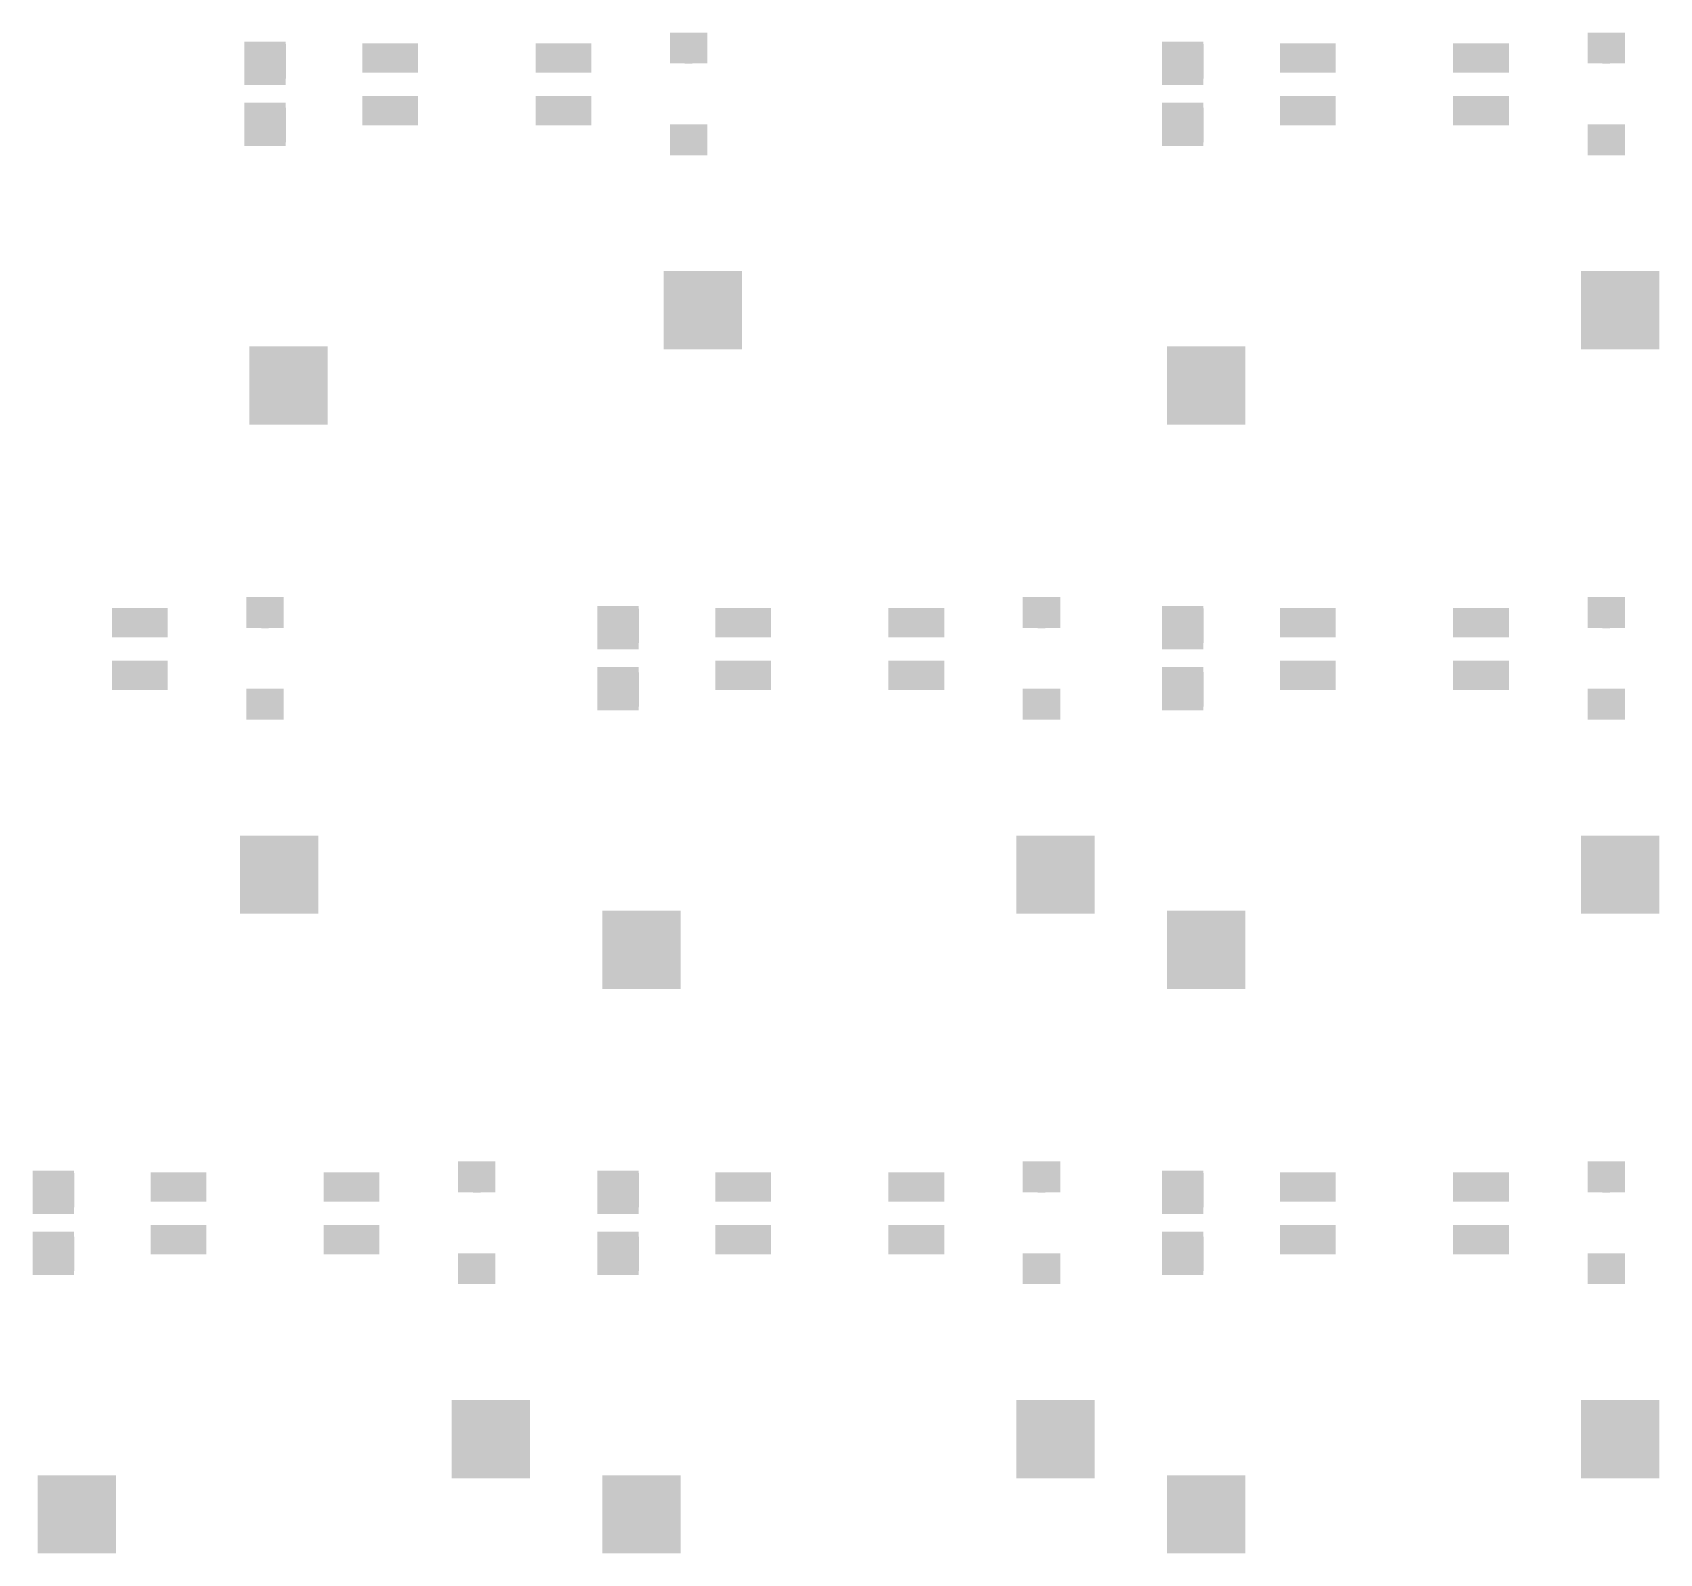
# Model space of a CAD drawing. Extents: x -401 to 1070, y -422 to 1263.
# Drawn here: x 634.8 to 689.7, y -420.2 to -368.8 of the extents above; entities that cross this region are included whole.
import ezdxf

# ---------------------------------------------------------------- set-up
doc = ezdxf.new("R2010")
doc.units = 0
doc.header["$MEASUREMENT"] = 0
for name, color, linetype, true_color in [('BottomLayer', 5, 'Continuous', 0x0000ff), ('BottomPasteMaskLayer', 7, 'Continuous', 0x800000), ('BottomSolderMaskLayer', 7, 'Continuous', 0xaa00ff), ('Document', 7, 'Continuous', 0xffffff)]:
    doc.layers.add(name, color=color, linetype=linetype, true_color=true_color)

msp = doc.modelspace()

# ---------------------------------------------------------------- hatches: boundary and pattern name
at = {"layer": 'BottomLayer'}
for points in [[(641.948, -370.561), (643.298, -370.561), (643.298, -369.151), (641.948, -369.151)], [(645.957, -369.235), (647.735, -369.235), (647.735, -370.124), (645.957, -370.124)], [(651.799, -369.235), (653.577, -369.235), (653.577, -370.124), (651.799, -370.124)], [(656.311, -368.836), (656.311, -369.836), (657.511, -369.836), (657.511, -368.836)], [(672.905, -370.561), (674.255, -370.561), (674.255, -369.151), (672.905, -369.151)], [(676.914, -369.235), (678.692, -369.235), (678.692, -370.124), (676.914, -370.124)], [(682.756, -369.235), (684.534, -369.235), (684.534, -370.124), (682.756, -370.124)], [(687.268, -368.836), (687.268, -369.836), (688.468, -369.836), (688.468, -368.836)], [(645.957, -371.013), (647.735, -371.013), (647.735, -371.902), (645.957, -371.902)], [(651.799, -371.013), (653.577, -371.013), (653.577, -371.902), (651.799, -371.902)], [(676.914, -371.013), (678.692, -371.013), (678.692, -371.902), (676.914, -371.902)], [(682.756, -371.013), (684.534, -371.013), (684.534, -371.902), (682.756, -371.902)], [(641.948, -371.211), (643.298, -371.211), (643.298, -372.621), (641.948, -372.621)], [(672.905, -371.211), (674.255, -371.211), (674.255, -372.621), (672.905, -372.621)], [(656.311, -371.936), (656.311, -372.936), (657.511, -372.936), (657.511, -371.936)], [(687.268, -371.936), (687.268, -372.936), (688.468, -372.936), (688.468, -371.936)], [(656.117, -376.919), (658.657, -376.919), (658.657, -379.459), (656.117, -379.459)], [(687.074, -376.919), (689.614, -376.919), (689.614, -379.459), (687.074, -379.459)], [(642.147, -379.459), (644.687, -379.459), (644.687, -381.999), (642.147, -381.999)], [(673.104, -379.459), (675.644, -379.459), (675.644, -381.999), (673.104, -381.999)], [(642.023, -387.887), (642.023, -388.887), (643.223, -388.887), (643.223, -387.887)], [(668.217, -387.887), (668.217, -388.887), (669.417, -388.887), (669.417, -387.887)], [(687.268, -387.887), (687.268, -388.887), (688.468, -388.887), (688.468, -387.887)], [(637.511, -388.286), (639.289, -388.286), (639.289, -389.175), (637.511, -389.175)], [(653.854, -389.611), (655.204, -389.611), (655.204, -388.201), (653.854, -388.201)], [(657.863, -388.286), (659.641, -388.286), (659.641, -389.175), (657.863, -389.175)], [(663.705, -388.286), (665.483, -388.286), (665.483, -389.175), (663.705, -389.175)], [(672.905, -389.611), (674.255, -389.611), (674.255, -388.201), (672.905, -388.201)], [(676.914, -388.286), (678.692, -388.286), (678.692, -389.175), (676.914, -389.175)], [(682.756, -388.286), (684.534, -388.286), (684.534, -389.175), (682.756, -389.175)], [(637.511, -390.064), (639.289, -390.064), (639.289, -390.953), (637.511, -390.953)], [(657.863, -390.064), (659.641, -390.064), (659.641, -390.953), (657.863, -390.953)], [(663.705, -390.064), (665.483, -390.064), (665.483, -390.953), (663.705, -390.953)], [(676.914, -390.064), (678.692, -390.064), (678.692, -390.953), (676.914, -390.953)], [(682.756, -390.064), (684.534, -390.064), (684.534, -390.953), (682.756, -390.953)], [(653.854, -390.261), (655.204, -390.261), (655.204, -391.671), (653.854, -391.671)], [(672.905, -390.261), (674.255, -390.261), (674.255, -391.671), (672.905, -391.671)], [(642.023, -390.986), (642.023, -391.986), (643.223, -391.986), (643.223, -390.986)], [(668.217, -390.986), (668.217, -391.986), (669.417, -391.986), (669.417, -390.986)], [(687.268, -390.986), (687.268, -391.986), (688.468, -391.986), (688.468, -390.986)], [(641.829, -395.969), (644.369, -395.969), (644.369, -398.509), (641.829, -398.509)], [(668.023, -395.969), (670.563, -395.969), (670.563, -398.509), (668.023, -398.509)], [(687.074, -395.969), (689.614, -395.969), (689.614, -398.509), (687.074, -398.509)], [(654.053, -398.509), (656.593, -398.509), (656.593, -401.049), (654.053, -401.049)], [(673.104, -398.509), (675.644, -398.509), (675.644, -401.049), (673.104, -401.049)], [(649.167, -406.937), (649.167, -407.937), (650.367, -407.937), (650.367, -406.937)], [(668.217, -406.937), (668.217, -407.937), (669.417, -407.937), (669.417, -406.937)], [(687.268, -406.937), (687.268, -407.937), (688.468, -407.937), (688.468, -406.937)], [(634.804, -408.662), (636.154, -408.662), (636.154, -407.252), (634.804, -407.252)], [(638.813, -407.336), (640.591, -407.336), (640.591, -408.225), (638.813, -408.225)], [(644.655, -407.336), (646.433, -407.336), (646.433, -408.225), (644.655, -408.225)], [(653.854, -408.662), (655.204, -408.662), (655.204, -407.252), (653.854, -407.252)], [(657.863, -407.336), (659.641, -407.336), (659.641, -408.225), (657.863, -408.225)], [(663.705, -407.336), (665.483, -407.336), (665.483, -408.225), (663.705, -408.225)], [(672.905, -408.662), (674.255, -408.662), (674.255, -407.252), (672.905, -407.252)], [(676.914, -407.336), (678.692, -407.336), (678.692, -408.225), (676.914, -408.225)], [(682.756, -407.336), (684.534, -407.336), (684.534, -408.225), (682.756, -408.225)], [(634.804, -409.312), (636.154, -409.312), (636.154, -410.722), (634.804, -410.722)], [(638.813, -409.114), (640.591, -409.114), (640.591, -410.003), (638.813, -410.003)], [(644.655, -409.114), (646.433, -409.114), (646.433, -410.003), (644.655, -410.003)], [(653.854, -409.312), (655.204, -409.312), (655.204, -410.722), (653.854, -410.722)], [(657.863, -409.114), (659.641, -409.114), (659.641, -410.003), (657.863, -410.003)], [(663.705, -409.114), (665.483, -409.114), (665.483, -410.003), (663.705, -410.003)], [(672.905, -409.312), (674.255, -409.312), (674.255, -410.722), (672.905, -410.722)], [(676.914, -409.114), (678.692, -409.114), (678.692, -410.003), (676.914, -410.003)], [(682.756, -409.114), (684.534, -409.114), (684.534, -410.003), (682.756, -410.003)], [(649.167, -410.037), (649.167, -411.037), (650.367, -411.037), (650.367, -410.037)], [(668.217, -410.037), (668.217, -411.037), (669.417, -411.037), (669.417, -410.037)], [(687.268, -410.037), (687.268, -411.037), (688.468, -411.037), (688.468, -410.037)], [(648.973, -415.019), (651.513, -415.019), (651.513, -417.559), (648.973, -417.559)], [(668.023, -415.019), (670.563, -415.019), (670.563, -417.559), (668.023, -417.559)], [(687.074, -415.019), (689.614, -415.019), (689.614, -417.559), (687.074, -417.559)], [(635.003, -417.559), (637.543, -417.559), (637.543, -420.099), (635.003, -420.099)], [(654.053, -417.559), (656.593, -417.559), (656.593, -420.099), (654.053, -420.099)], [(673.104, -417.559), (675.644, -417.559), (675.644, -420.099), (673.104, -420.099)]]:
    msp.add_hatch(color=256, dxfattribs=at).paths.add_polyline_path(points)
at = {"layer": 'BottomPasteMaskLayer'}
for points in [[(642.003, -370.411), (642.423, -370.411), (642.423, -369.966), (642.873, -369.966), (642.873, -370.406), (643.283, -370.411), (643.333, -370.361), (643.333, -369.211), (643.283, -369.161), (642.003, -369.161), (641.953, -369.211), (641.953, -370.361)], [(645.957, -369.235), (647.735, -369.235), (647.735, -370.124), (645.957, -370.124)], [(651.799, -369.235), (653.577, -369.235), (653.577, -370.124), (651.799, -370.124)], [(656.311, -368.836), (656.311, -369.836), (657.511, -369.836), (657.511, -368.836)], [(672.96, -370.411), (673.38, -370.411), (673.38, -369.966), (673.83, -369.966), (673.83, -370.406), (674.24, -370.411), (674.29, -370.361), (674.29, -369.211), (674.24, -369.161), (672.96, -369.161), (672.91, -369.211), (672.91, -370.361)], [(676.914, -369.235), (678.692, -369.235), (678.692, -370.124), (676.914, -370.124)], [(682.756, -369.235), (684.534, -369.235), (684.534, -370.124), (682.756, -370.124)], [(687.268, -368.836), (687.268, -369.836), (688.468, -369.836), (688.468, -368.836)], [(645.957, -371.013), (647.735, -371.013), (647.735, -371.902), (645.957, -371.902)], [(651.799, -371.013), (653.577, -371.013), (653.577, -371.902), (651.799, -371.902)], [(676.914, -371.013), (678.692, -371.013), (678.692, -371.902), (676.914, -371.902)], [(682.756, -371.013), (684.534, -371.013), (684.534, -371.902), (682.756, -371.902)], [(642.003, -372.561), (643.283, -372.561), (643.333, -372.511), (643.333, -371.361), (643.283, -371.311), (642.873, -371.306), (642.873, -371.756), (642.423, -371.756), (642.423, -371.316), (642.003, -371.311), (641.953, -371.361), (641.953, -372.511)], [(672.96, -372.561), (674.24, -372.561), (674.29, -372.511), (674.29, -371.361), (674.24, -371.311), (673.83, -371.306), (673.83, -371.756), (673.38, -371.756), (673.38, -371.316), (672.96, -371.311), (672.91, -371.361), (672.91, -372.511)], [(656.311, -371.936), (656.311, -372.936), (657.511, -372.936), (657.511, -371.936)], [(687.268, -371.936), (687.268, -372.936), (688.468, -372.936), (688.468, -371.936)], [(656.117, -376.919), (658.657, -376.919), (658.657, -379.459), (656.117, -379.459)], [(687.074, -376.919), (689.614, -376.919), (689.614, -379.459), (687.074, -379.459)], [(642.147, -379.459), (644.687, -379.459), (644.687, -381.999), (642.147, -381.999)], [(673.104, -379.459), (675.644, -379.459), (675.644, -381.999), (673.104, -381.999)], [(642.023, -387.887), (642.023, -388.887), (643.223, -388.887), (643.223, -387.887)], [(668.217, -387.887), (668.217, -388.887), (669.417, -388.887), (669.417, -387.887)], [(687.268, -387.887), (687.268, -388.887), (688.468, -388.887), (688.468, -387.887)], [(637.511, -388.286), (639.289, -388.286), (639.289, -389.175), (637.511, -389.175)], [(653.909, -389.462), (654.329, -389.461), (654.329, -389.017), (654.779, -389.017), (654.779, -389.456), (655.189, -389.462), (655.239, -389.411), (655.239, -388.262), (655.189, -388.211), (653.909, -388.211), (653.859, -388.262), (653.859, -389.411)], [(657.863, -388.286), (659.641, -388.286), (659.641, -389.175), (657.863, -389.175)], [(663.705, -388.286), (665.483, -388.286), (665.483, -389.175), (663.705, -389.175)], [(672.96, -389.462), (673.38, -389.461), (673.38, -389.017), (673.83, -389.017), (673.83, -389.456), (674.24, -389.462), (674.29, -389.411), (674.29, -388.262), (674.24, -388.211), (672.96, -388.211), (672.91, -388.262), (672.91, -389.411)], [(676.914, -388.286), (678.692, -388.286), (678.692, -389.175), (676.914, -389.175)], [(682.756, -388.286), (684.534, -388.286), (684.534, -389.175), (682.756, -389.175)], [(637.511, -390.064), (639.289, -390.064), (639.289, -390.953), (637.511, -390.953)], [(657.863, -390.064), (659.641, -390.064), (659.641, -390.953), (657.863, -390.953)], [(663.705, -390.064), (665.483, -390.064), (665.483, -390.953), (663.705, -390.953)], [(676.914, -390.064), (678.692, -390.064), (678.692, -390.953), (676.914, -390.953)], [(682.756, -390.064), (684.534, -390.064), (684.534, -390.953), (682.756, -390.953)], [(653.909, -391.612), (655.189, -391.612), (655.239, -391.562), (655.239, -390.411), (655.189, -390.362), (654.779, -390.356), (654.779, -390.806), (654.329, -390.806), (654.329, -390.366), (653.909, -390.362), (653.859, -390.411), (653.859, -391.562)], [(672.96, -391.612), (674.24, -391.612), (674.29, -391.562), (674.29, -390.411), (674.24, -390.362), (673.83, -390.356), (673.83, -390.806), (673.38, -390.806), (673.38, -390.366), (672.96, -390.362), (672.91, -390.411), (672.91, -391.562)], [(642.023, -390.986), (642.023, -391.986), (643.223, -391.986), (643.223, -390.986)], [(668.217, -390.986), (668.217, -391.986), (669.417, -391.986), (669.417, -390.986)], [(687.268, -390.986), (687.268, -391.986), (688.468, -391.986), (688.468, -390.986)], [(641.829, -395.969), (644.369, -395.969), (644.369, -398.509), (641.829, -398.509)], [(668.023, -395.969), (670.563, -395.969), (670.563, -398.509), (668.023, -398.509)], [(687.074, -395.969), (689.614, -395.969), (689.614, -398.509), (687.074, -398.509)], [(654.053, -398.509), (656.593, -398.509), (656.593, -401.049), (654.053, -401.049)], [(673.104, -398.509), (675.644, -398.509), (675.644, -401.049), (673.104, -401.049)], [(649.167, -406.937), (649.167, -407.937), (650.367, -407.937), (650.367, -406.937)], [(668.217, -406.937), (668.217, -407.937), (669.417, -407.937), (669.417, -406.937)], [(687.268, -406.937), (687.268, -407.937), (688.468, -407.937), (688.468, -406.937)], [(634.859, -408.512), (635.279, -408.512), (635.279, -408.067), (635.729, -408.067), (635.729, -408.507), (636.139, -408.512), (636.189, -408.462), (636.189, -407.312), (636.139, -407.262), (634.859, -407.262), (634.809, -407.312), (634.809, -408.462)], [(638.813, -407.336), (640.591, -407.336), (640.591, -408.225), (638.813, -408.225)], [(644.655, -407.336), (646.433, -407.336), (646.433, -408.225), (644.655, -408.225)], [(653.909, -408.512), (654.329, -408.512), (654.329, -408.067), (654.779, -408.067), (654.779, -408.507), (655.189, -408.512), (655.239, -408.462), (655.239, -407.312), (655.189, -407.262), (653.909, -407.262), (653.859, -407.312), (653.859, -408.462)], [(657.863, -407.336), (659.641, -407.336), (659.641, -408.225), (657.863, -408.225)], [(663.705, -407.336), (665.483, -407.336), (665.483, -408.225), (663.705, -408.225)], [(672.96, -408.512), (673.38, -408.512), (673.38, -408.067), (673.83, -408.067), (673.83, -408.507), (674.24, -408.512), (674.29, -408.462), (674.29, -407.312), (674.24, -407.262), (672.96, -407.262), (672.91, -407.312), (672.91, -408.462)], [(676.914, -407.336), (678.692, -407.336), (678.692, -408.225), (676.914, -408.225)], [(682.756, -407.336), (684.534, -407.336), (684.534, -408.225), (682.756, -408.225)], [(634.859, -410.662), (636.139, -410.662), (636.189, -410.612), (636.189, -409.462), (636.139, -409.412), (635.729, -409.407), (635.729, -409.857), (635.279, -409.857), (635.279, -409.417), (634.859, -409.412), (634.809, -409.462), (634.809, -410.612)], [(638.813, -409.114), (640.591, -409.114), (640.591, -410.003), (638.813, -410.003)], [(644.655, -409.114), (646.433, -409.114), (646.433, -410.003), (644.655, -410.003)], [(653.909, -410.662), (655.189, -410.662), (655.239, -410.612), (655.239, -409.462), (655.189, -409.412), (654.779, -409.407), (654.779, -409.857), (654.329, -409.857), (654.329, -409.417), (653.909, -409.412), (653.859, -409.462), (653.859, -410.612)], [(657.863, -409.114), (659.641, -409.114), (659.641, -410.003), (657.863, -410.003)], [(663.705, -409.114), (665.483, -409.114), (665.483, -410.003), (663.705, -410.003)], [(672.96, -410.662), (674.24, -410.662), (674.29, -410.612), (674.29, -409.462), (674.24, -409.412), (673.83, -409.407), (673.83, -409.857), (673.38, -409.857), (673.38, -409.417), (672.96, -409.412), (672.91, -409.462), (672.91, -410.612)], [(676.914, -409.114), (678.692, -409.114), (678.692, -410.003), (676.914, -410.003)], [(682.756, -409.114), (684.534, -409.114), (684.534, -410.003), (682.756, -410.003)], [(649.167, -410.037), (649.167, -411.037), (650.367, -411.037), (650.367, -410.037)], [(668.217, -410.037), (668.217, -411.037), (669.417, -411.037), (669.417, -410.037)], [(687.268, -410.037), (687.268, -411.037), (688.468, -411.037), (688.468, -410.037)], [(648.973, -415.019), (651.513, -415.019), (651.513, -417.559), (648.973, -417.559)], [(668.023, -415.019), (670.563, -415.019), (670.563, -417.559), (668.023, -417.559)], [(687.074, -415.019), (689.614, -415.019), (689.614, -417.559), (687.074, -417.559)], [(635.003, -417.559), (637.543, -417.559), (637.543, -420.099), (635.003, -420.099)], [(654.053, -417.559), (656.593, -417.559), (656.593, -420.099), (654.053, -420.099)], [(673.104, -417.559), (675.644, -417.559), (675.644, -420.099), (673.104, -420.099)]]:
    msp.add_hatch(color=256, dxfattribs=at).paths.add_polyline_path(points)
at = {"layer": 'BottomSolderMaskLayer'}
for points in [[(656.28, -368.815), (656.28, -369.857), (657.541, -369.857), (657.541, -368.815)], [(687.237, -368.815), (687.237, -369.857), (688.498, -369.857), (688.498, -368.815)], [(641.924, -370.588), (643.322, -370.588), (643.322, -369.125), (641.924, -369.125)], [(645.906, -369.184), (647.786, -369.184), (647.786, -370.175), (645.906, -370.175)], [(651.748, -369.184), (653.628, -369.184), (653.628, -370.175), (651.748, -370.175)], [(672.88, -370.588), (674.279, -370.588), (674.279, -369.125), (672.88, -369.125)], [(676.863, -369.184), (678.742, -369.184), (678.742, -370.175), (676.863, -370.175)], [(682.705, -369.184), (684.584, -369.184), (684.584, -370.175), (682.705, -370.175)], [(645.906, -370.962), (647.786, -370.962), (647.786, -371.953), (645.906, -371.953)], [(651.748, -370.962), (653.628, -370.962), (653.628, -371.953), (651.748, -371.953)], [(676.863, -370.962), (678.742, -370.962), (678.742, -371.953), (676.863, -371.953)], [(682.705, -370.962), (684.584, -370.962), (684.584, -371.953), (682.705, -371.953)], [(641.924, -371.185), (643.322, -371.185), (643.322, -372.648), (641.924, -372.648)], [(672.88, -371.185), (674.279, -371.185), (674.279, -372.648), (672.88, -372.648)], [(656.28, -371.915), (656.28, -372.957), (657.541, -372.957), (657.541, -371.915)], [(687.237, -371.915), (687.237, -372.957), (688.498, -372.957), (688.498, -371.915)], [(656.066, -376.868), (658.708, -376.868), (658.708, -379.509), (656.066, -379.509)], [(687.023, -376.868), (689.664, -376.868), (689.664, -379.509), (687.023, -379.509)], [(642.096, -379.408), (644.738, -379.408), (644.738, -382.049), (642.096, -382.049)], [(673.053, -379.408), (675.694, -379.408), (675.694, -382.049), (673.053, -382.049)], [(641.992, -387.865), (641.992, -388.908), (643.253, -388.908), (643.253, -387.865)], [(668.187, -387.865), (668.187, -388.908), (669.448, -388.908), (669.448, -387.865)], [(687.237, -387.865), (687.237, -388.908), (688.498, -388.908), (688.498, -387.865)], [(637.46, -388.235), (639.34, -388.235), (639.34, -389.225), (637.46, -389.225)], [(653.83, -389.638), (655.229, -389.638), (655.229, -388.175), (653.83, -388.175)], [(657.812, -388.235), (659.692, -388.235), (659.692, -389.225), (657.812, -389.225)], [(663.654, -388.235), (665.534, -388.235), (665.534, -389.225), (663.654, -389.225)], [(672.88, -389.638), (674.279, -389.638), (674.279, -388.175), (672.88, -388.175)], [(676.863, -388.235), (678.742, -388.235), (678.742, -389.225), (676.863, -389.225)], [(682.705, -388.235), (684.584, -388.235), (684.584, -389.225), (682.705, -389.225)], [(637.46, -390.013), (639.34, -390.013), (639.34, -391.003), (637.46, -391.003)], [(657.812, -390.013), (659.692, -390.013), (659.692, -391.003), (657.812, -391.003)], [(663.654, -390.013), (665.534, -390.013), (665.534, -391.003), (663.654, -391.003)], [(676.863, -390.013), (678.742, -390.013), (678.742, -391.003), (676.863, -391.003)], [(682.705, -390.013), (684.584, -390.013), (684.584, -391.003), (682.705, -391.003)], [(653.83, -390.235), (655.229, -390.235), (655.229, -391.698), (653.83, -391.698)], [(672.88, -390.235), (674.279, -390.235), (674.279, -391.698), (672.88, -391.698)], [(641.992, -390.965), (641.992, -392.008), (643.253, -392.008), (643.253, -390.965)], [(668.187, -390.965), (668.187, -392.008), (669.448, -392.008), (669.448, -390.965)], [(687.237, -390.965), (687.237, -392.008), (688.498, -392.008), (688.498, -390.965)], [(641.778, -395.918), (644.42, -395.918), (644.42, -398.56), (641.778, -398.56)], [(667.972, -395.918), (670.614, -395.918), (670.614, -398.56), (667.972, -398.56)], [(687.023, -395.918), (689.664, -395.918), (689.664, -398.56), (687.023, -398.56)], [(654.002, -398.458), (656.644, -398.458), (656.644, -401.1), (654.002, -401.1)], [(673.053, -398.458), (675.694, -398.458), (675.694, -401.1), (673.053, -401.1)], [(634.78, -408.688), (636.178, -408.688), (636.178, -407.225), (634.78, -407.225)], [(649.136, -406.916), (649.136, -407.958), (650.397, -407.958), (650.397, -406.916)], [(653.83, -408.688), (655.229, -408.688), (655.229, -407.225), (653.83, -407.225)], [(668.187, -406.916), (668.187, -407.958), (669.448, -407.958), (669.448, -406.916)], [(672.88, -408.688), (674.279, -408.688), (674.279, -407.225), (672.88, -407.225)], [(687.237, -406.916), (687.237, -407.958), (688.498, -407.958), (688.498, -406.916)], [(638.762, -407.285), (640.642, -407.285), (640.642, -408.276), (638.762, -408.276)], [(644.604, -407.285), (646.484, -407.285), (646.484, -408.276), (644.604, -408.276)], [(657.812, -407.285), (659.692, -407.285), (659.692, -408.276), (657.812, -408.276)], [(663.654, -407.285), (665.534, -407.285), (665.534, -408.276), (663.654, -408.276)], [(676.863, -407.285), (678.742, -407.285), (678.742, -408.276), (676.863, -408.276)], [(682.705, -407.285), (684.584, -407.285), (684.584, -408.276), (682.705, -408.276)], [(634.78, -409.285), (636.178, -409.285), (636.178, -410.748), (634.78, -410.748)], [(638.762, -409.063), (640.642, -409.063), (640.642, -410.054), (638.762, -410.054)], [(644.604, -409.063), (646.484, -409.063), (646.484, -410.054), (644.604, -410.054)], [(653.83, -409.285), (655.229, -409.285), (655.229, -410.748), (653.83, -410.748)], [(657.812, -409.063), (659.692, -409.063), (659.692, -410.054), (657.812, -410.054)], [(663.654, -409.063), (665.534, -409.063), (665.534, -410.054), (663.654, -410.054)], [(672.88, -409.285), (674.279, -409.285), (674.279, -410.748), (672.88, -410.748)], [(676.863, -409.063), (678.742, -409.063), (678.742, -410.054), (676.863, -410.054)], [(682.705, -409.063), (684.584, -409.063), (684.584, -410.054), (682.705, -410.054)], [(649.136, -410.016), (649.136, -411.058), (650.397, -411.058), (650.397, -410.016)], [(668.187, -410.016), (668.187, -411.058), (669.448, -411.058), (669.448, -410.016)], [(687.237, -410.016), (687.237, -411.058), (688.498, -411.058), (688.498, -410.016)], [(648.922, -414.969), (651.564, -414.969), (651.564, -417.61), (648.922, -417.61)], [(667.972, -414.969), (670.614, -414.969), (670.614, -417.61), (667.972, -417.61)], [(687.023, -414.969), (689.664, -414.969), (689.664, -417.61), (687.023, -417.61)], [(634.952, -417.509), (637.594, -417.509), (637.594, -420.15), (634.952, -420.15)], [(654.002, -417.509), (656.644, -417.509), (656.644, -420.15), (654.002, -420.15)], [(673.053, -417.509), (675.694, -417.509), (675.694, -420.15), (673.053, -420.15)]]:
    msp.add_hatch(color=256, dxfattribs=at).paths.add_polyline_path(points)
at = {"layer": 'Document'}
for points in [[(656.784, -368.981), (656.784, -369.87), (657.038, -369.87), (657.038, -368.981)], [(687.741, -368.981), (687.741, -369.87), (687.995, -369.87), (687.995, -368.981)], [(656.784, -372.029), (656.784, -372.918), (657.038, -372.918), (657.038, -372.029)], [(687.741, -372.029), (687.741, -372.918), (687.995, -372.918), (687.995, -372.029)], [(657.347, -372.357), (656.458, -372.357), (656.458, -372.611), (657.347, -372.611)], [(688.304, -372.357), (687.415, -372.357), (687.415, -372.611), (688.304, -372.611)], [(642.496, -388.031), (642.496, -388.92), (642.75, -388.92), (642.75, -388.031)], [(668.69, -388.031), (668.69, -388.92), (668.944, -388.92), (668.944, -388.031)], [(687.741, -388.031), (687.741, -388.92), (687.995, -388.92), (687.995, -388.031)], [(642.496, -391.079), (642.496, -391.968), (642.75, -391.968), (642.75, -391.079)], [(668.69, -391.079), (668.69, -391.968), (668.944, -391.968), (668.944, -391.079)], [(687.741, -391.079), (687.741, -391.968), (687.995, -391.968), (687.995, -391.079)], [(643.059, -391.408), (642.17, -391.408), (642.17, -391.662), (643.059, -391.662)], [(669.254, -391.408), (668.365, -391.408), (668.365, -391.662), (669.254, -391.662)], [(688.304, -391.408), (687.415, -391.408), (687.415, -391.662), (688.304, -391.662)], [(649.64, -407.082), (649.64, -407.971), (649.894, -407.971), (649.894, -407.082)], [(668.69, -407.082), (668.69, -407.971), (668.944, -407.971), (668.944, -407.082)], [(687.741, -407.082), (687.741, -407.971), (687.995, -407.971), (687.995, -407.082)], [(650.203, -410.458), (649.314, -410.458), (649.314, -410.712), (650.203, -410.712)], [(649.64, -410.13), (649.64, -411.019), (649.894, -411.019), (649.894, -410.13)], [(669.254, -410.458), (668.365, -410.458), (668.365, -410.712), (669.254, -410.712)], [(668.69, -410.13), (668.69, -411.019), (668.944, -411.019), (668.944, -410.13)], [(688.304, -410.458), (687.415, -410.458), (687.415, -410.712), (688.304, -410.712)], [(687.741, -410.13), (687.741, -411.019), (687.995, -411.019), (687.995, -410.13)]]:
    msp.add_hatch(color=256, dxfattribs=at).paths.add_polyline_path(points)

doc.saveas('drawing.dxf')
